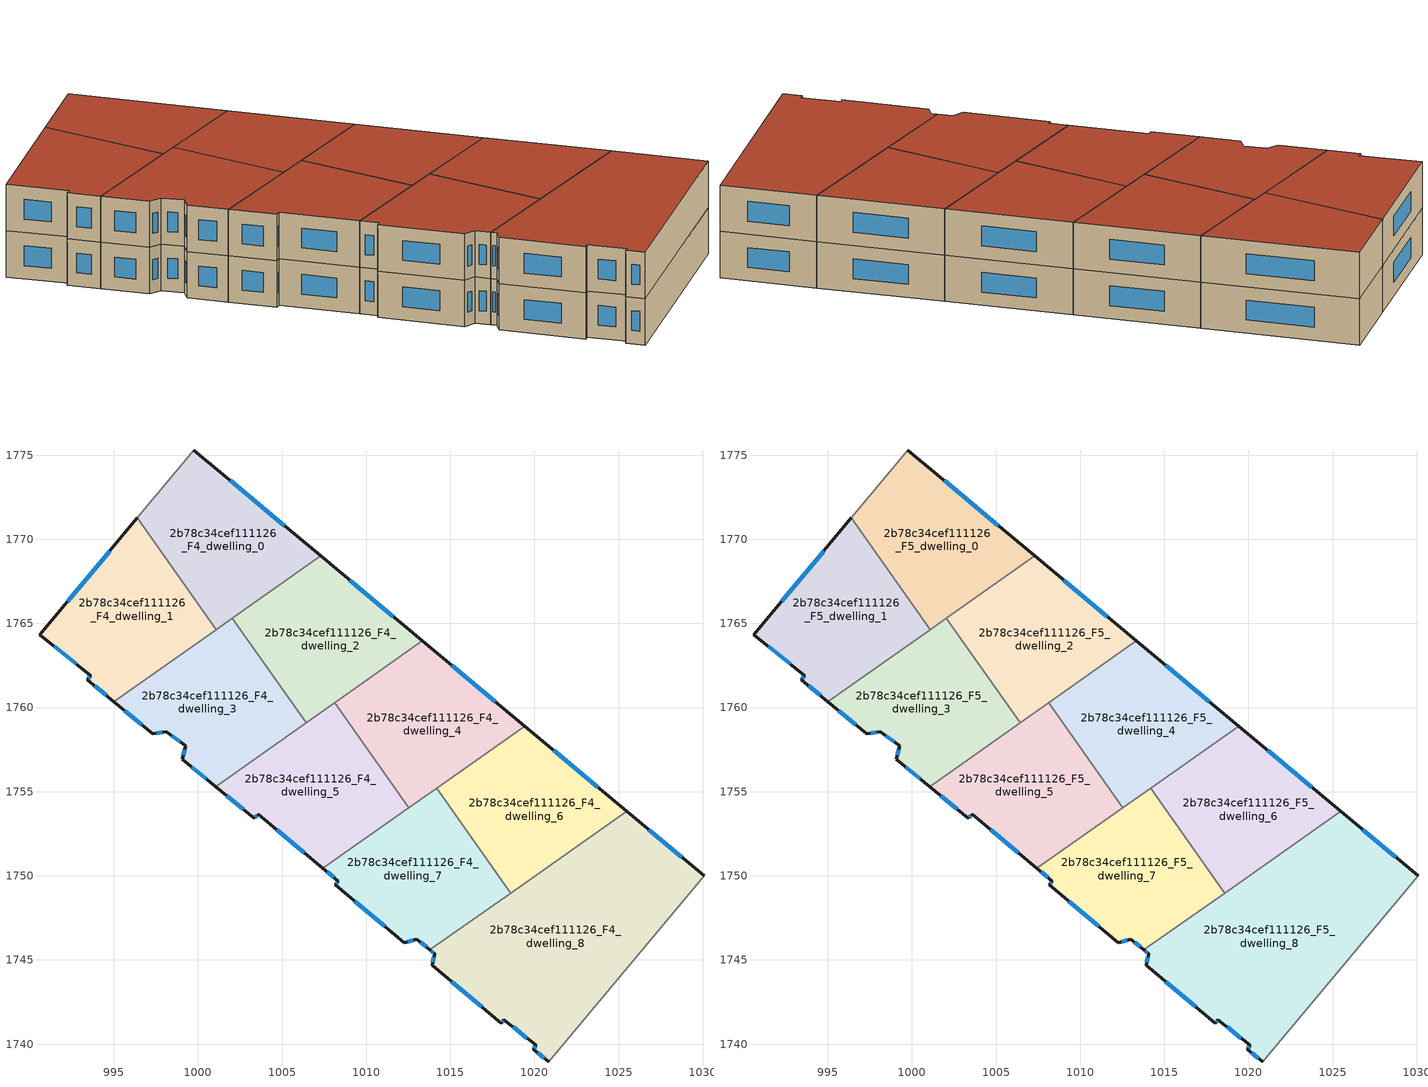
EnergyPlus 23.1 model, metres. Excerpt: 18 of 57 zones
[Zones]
2b78c34cef111126_F4_dwelling_0
 floor to 2b78c34cef111126_F3_dwelling_0 (EU_floor_Construction): 1007.3,1769.02 1001.08,1764.64 996.41,1771.28 999.76,1775.31 z12
 wall outside (EU_wall_Construction): 1007.3,1769.02 999.76,1775.31 z12:15
 wall to 2b78c34cef111126_F4_dwelling_1 (EU_wall_Construction): 996.41,1771.28 1001.08,1764.64 z12:15
 wall adiabatic (EU_wall_Construction): 999.76,1775.31 996.41,1771.28 z12:15
 wall to 2b78c34cef111126_F4_dwelling_2 (EU_wall_Construction): 1002.05,1765.32 1007.3,1769.02 z12:15
 wall to 2b78c34cef111126_F4_dwelling_3 (EU_wall_Construction): 1001.08,1764.64 1002.05,1765.32 z12:15
 window (EU_Window_Construction): 1005.15,1770.81 1001.92,1773.51 z12.86:14.14
2b78c34cef111126_F4_dwelling_1
 floor to 2b78c34cef111126_F3_dwelling_1 (EU_floor_Construction): 996.41,1771.28 1001.08,1764.64 995,1760.36 993.42,1761.67 993.63,1761.9 990.62,1764.34 z12
 wall outside (EU_wall_Construction): 996.41,1771.28 990.62,1764.34 993.63,1761.9 993.42,1761.67 995,1760.36 z12:15
 wall to 2b78c34cef111126_F4_dwelling_3 (EU_wall_Construction): 995,1760.36 1001.08,1764.64 z12:15
 window (EU_Window_Construction): 993.87,1761.29 994.55,1760.73 / 993.57,1761.83 993.48,1761.73 / 991.48,1763.64 992.77,1762.6 / 994.75,1769.3 992.27,1766.32 z12.86:14.14
2b78c34cef111126_F4_dwelling_2
 floor to 2b78c34cef111126_F3_dwelling_2 (EU_floor_Construction): 1013.35,1763.97 1006.43,1759.1 1002.05,1765.32 1007.3,1769.02 z12
 wall outside (EU_wall_Construction): 1013.35,1763.97 1007.3,1769.02 z12:15
 wall to 2b78c34cef111126_F4_dwelling_3 (EU_wall_Construction): 1002.05,1765.32 1006.43,1759.1 z12:15
 wall to 2b78c34cef111126_F4_dwelling_4 (EU_wall_Construction): 1008.13,1760.29 1013.35,1763.97 z12:15
 wall to 2b78c34cef111126_F4_dwelling_5 (EU_wall_Construction): 1006.43,1759.1 1008.13,1760.29 z12:15
 window (EU_Window_Construction): 1011.62,1765.41 1009.03,1767.57 z12.86:14.14
2b78c34cef111126_F4_dwelling_3
 floor to 2b78c34cef111126_F3_dwelling_3 (EU_floor_Construction): 1002.05,1765.32 1006.43,1759.1 1001.05,1755.31 999.08,1756.93 999.27,1757.73 998.12,1758.57 997.32,1758.44 995,1760.36 z12
 wall outside (EU_wall_Construction): 995,1760.36 997.32,1758.44 998.12,1758.57 999.27,1757.73 999.08,1756.93 1001.05,1755.31 z12:15
 wall to 2b78c34cef111126_F4_dwelling_5 (EU_wall_Construction): 1001.05,1755.31 1006.43,1759.1 z12:15
 window (EU_Window_Construction): 995.66,1759.81 996.66,1758.99 / 999.64,1756.46 1000.48,1755.77 / 999.21,1757.5 999.13,1757.16 / 998.45,1758.33 998.94,1757.97 / 997.55,1758.48 997.89,1758.53 z12.86:14.14
2b78c34cef111126_F4_dwelling_4
 floor to 2b78c34cef111126_F3_dwelling_4 (EU_floor_Construction): 1019.42,1758.9 1012.53,1754.04 1008.13,1760.29 1013.35,1763.97 z12
 wall outside (EU_wall_Construction): 1019.42,1758.9 1013.35,1763.97 z12:15
 wall to 2b78c34cef111126_F4_dwelling_5 (EU_wall_Construction): 1008.13,1760.29 1012.53,1754.04 z12:15
 wall to 2b78c34cef111126_F4_dwelling_6 (EU_wall_Construction): 1014.19,1755.22 1019.42,1758.9 z12:15
 wall to 2b78c34cef111126_F4_dwelling_7 (EU_wall_Construction): 1012.53,1754.04 1014.19,1755.22 z12:15
 window (EU_Window_Construction): 1017.69,1760.35 1015.08,1762.52 z12.86:14.14
2b78c34cef111126_F4_dwelling_5
 floor to 2b78c34cef111126_F3_dwelling_5 (EU_floor_Construction): 1008.13,1760.29 1012.53,1754.04 1007.42,1750.45 1003.57,1753.65 1003.36,1753.41 1001.05,1755.31 z12
 wall outside (EU_wall_Construction): 1001.05,1755.31 1003.36,1753.41 1003.57,1753.65 1007.42,1750.45 z12:15
 wall to 2b78c34cef111126_F4_dwelling_7 (EU_wall_Construction): 1007.42,1750.45 1012.53,1754.04 z12:15
 window (EU_Window_Construction): 1004.67,1752.73 1006.32,1751.36 / 1003.42,1753.48 1003.51,1753.58 / 1001.71,1754.77 1002.7,1753.95 z12.86:14.14
2b78c34cef111126_F4_dwelling_6
 floor to 2b78c34cef111126_F3_dwelling_6 (EU_floor_Construction): 1025.49,1753.83 1018.59,1748.97 1014.2,1755.22 1019.42,1758.9 z12
 wall outside (EU_wall_Construction): 1025.49,1753.83 1019.42,1758.9 z12:15
 wall to 2b78c34cef111126_F4_dwelling_7 (EU_wall_Construction): 1014.2,1755.22 1018.59,1748.97 z12:15
 wall to 2b78c34cef111126_F4_dwelling_8 (EU_wall_Construction): 1018.59,1748.97 1025.49,1753.83 z12:15
 window (EU_Window_Construction): 1023.76,1755.28 1021.16,1757.45 z12.86:14.14
2b78c34cef111126_F4_dwelling_7
 floor to 2b78c34cef111126_F3_dwelling_7 (EU_floor_Construction): 1014.2,1755.22 1018.59,1748.97 1013.79,1745.59 1013.01,1746.22 1012.27,1746.03 1008.16,1749.46 1008.34,1749.68 1007.42,1750.45 z12
 wall outside (EU_wall_Construction): 1007.42,1750.45 1008.34,1749.68 1008.16,1749.46 1012.27,1746.03 1013.01,1746.22 1013.79,1745.59 z12:15
 wall to 2b78c34cef111126_F4_dwelling_8 (EU_wall_Construction): 1013.79,1745.59 1018.59,1748.97 z12:15
 window (EU_Window_Construction): 1007.68,1750.23 1008.08,1749.9 / 1013.23,1746.04 1013.57,1745.77 / 1012.48,1746.08 1012.8,1746.17 / 1009.33,1748.48 1011.09,1747.01 / 1008.29,1749.62 1008.21,1749.52 z12.86:14.14
2b78c34cef111126_F4_dwelling_8
 floor to 2b78c34cef111126_F3_dwelling_8 (EU_floor_Construction): 1030.08,1750 1020.85,1738.94 1019.93,1739.7 1020.11,1739.92 1018.19,1741.46 1018.04,1741.23 1013.91,1744.68 1014.08,1745.36 1013.79,1745.59 1025.49,1753.83 z12
 wall outside (EU_wall_Construction): 1013.79,1745.59 1014.08,1745.36 1013.91,1744.68 1018.04,1741.23 1018.19,1741.46 1020.11,1739.92 1019.93,1739.7 1020.85,1738.94 / 1030.08,1750 1025.49,1753.83 z12:15
 wall adiabatic (EU_wall_Construction): 1020.85,1738.94 1030.08,1750 z12:15
 window (EU_Window_Construction): 1015.09,1743.7 1016.86,1742.22 / 1014.03,1745.17 1013.96,1744.87 / 1013.87,1745.53 1013.99,1745.43 / 1028.77,1751.1 1026.8,1752.74 / 1020.2,1739.48 1020.59,1739.16 / 1020.06,1739.86 1019.98,1739.76 / 1018.73,1741.02 1019.56,1740.36 / 1018.08,1741.3 1018.14,1741.39 z12.86:14.14
2b78c34cef111126_F5_dwelling_0
 floor to 2b78c34cef111126_F4_dwelling_0 (EU_floor_Construction): 1007.3,1769.02 1001.08,1764.64 996.41,1771.28 999.76,1775.31 z15
 wall outside (EU_wall_Construction): 1007.3,1769.02 999.76,1775.31 z15:18
 wall to 2b78c34cef111126_F5_dwelling_1 (EU_wall_Construction): 996.41,1771.28 1001.08,1764.64 z15:18
 wall adiabatic (EU_wall_Construction): 999.76,1775.31 996.41,1771.28 z15:18
 wall to 2b78c34cef111126_F5_dwelling_2 (EU_wall_Construction): 1002.05,1765.32 1007.3,1769.02 z15:18
 wall to 2b78c34cef111126_F5_dwelling_3 (EU_wall_Construction): 1001.08,1764.64 1002.05,1765.32 z15:18
 window (EU_Window_Construction): 1005.15,1770.81 1001.92,1773.51 z15.86:17.14
 roof outside (EU_roof_Construction): 1007.3,1769.02 999.76,1775.31 996.41,1771.28 1001.08,1764.64 z18
2b78c34cef111126_F5_dwelling_1
 floor to 2b78c34cef111126_F4_dwelling_1 (EU_floor_Construction): 996.41,1771.28 1001.08,1764.64 995,1760.36 993.42,1761.67 993.63,1761.9 990.62,1764.34 z15
 wall outside (EU_wall_Construction): 996.41,1771.28 990.62,1764.34 993.63,1761.9 993.42,1761.67 995,1760.36 z15:18
 wall to 2b78c34cef111126_F5_dwelling_3 (EU_wall_Construction): 995,1760.36 1001.08,1764.64 z15:18
 window (EU_Window_Construction): 993.87,1761.29 994.55,1760.73 / 993.57,1761.83 993.48,1761.73 / 991.48,1763.64 992.77,1762.6 / 994.75,1769.3 992.27,1766.32 z15.86:17.14
 roof outside (EU_roof_Construction): 1001.08,1764.64 996.41,1771.28 990.62,1764.34 993.63,1761.9 993.42,1761.67 995,1760.36 z18
2b78c34cef111126_F5_dwelling_2
 floor to 2b78c34cef111126_F4_dwelling_2 (EU_floor_Construction): 1013.35,1763.97 1006.43,1759.1 1002.05,1765.32 1007.3,1769.02 z15
 wall outside (EU_wall_Construction): 1013.35,1763.97 1007.3,1769.02 z15:18
 wall to 2b78c34cef111126_F5_dwelling_3 (EU_wall_Construction): 1002.05,1765.32 1006.43,1759.1 z15:18
 wall to 2b78c34cef111126_F5_dwelling_4 (EU_wall_Construction): 1008.13,1760.29 1013.35,1763.97 z15:18
 wall to 2b78c34cef111126_F5_dwelling_5 (EU_wall_Construction): 1006.43,1759.1 1008.13,1760.29 z15:18
 window (EU_Window_Construction): 1011.62,1765.41 1009.03,1767.57 z15.86:17.14
 roof outside (EU_roof_Construction): 1013.35,1763.97 1007.3,1769.02 1002.05,1765.32 1006.43,1759.1 z18
2b78c34cef111126_F5_dwelling_3
 floor to 2b78c34cef111126_F4_dwelling_3 (EU_floor_Construction): 1002.05,1765.32 1006.43,1759.1 1001.05,1755.31 999.08,1756.93 999.27,1757.73 998.12,1758.57 997.32,1758.44 995,1760.36 z15
 wall outside (EU_wall_Construction): 995,1760.36 997.32,1758.44 998.12,1758.57 999.27,1757.73 999.08,1756.93 1001.05,1755.31 z15:18
 wall to 2b78c34cef111126_F5_dwelling_5 (EU_wall_Construction): 1001.05,1755.31 1006.43,1759.1 z15:18
 window (EU_Window_Construction): 995.66,1759.81 996.66,1758.99 / 999.64,1756.46 1000.48,1755.77 / 999.21,1757.5 999.13,1757.16 / 998.45,1758.33 998.94,1757.97 / 997.55,1758.48 997.89,1758.53 z15.86:17.14
 roof outside (EU_roof_Construction): 1006.43,1759.1 1002.05,1765.32 995,1760.36 997.32,1758.44 998.12,1758.57 999.27,1757.73 999.08,1756.93 1001.05,1755.31 z18
2b78c34cef111126_F5_dwelling_4
 floor to 2b78c34cef111126_F4_dwelling_4 (EU_floor_Construction): 1019.42,1758.9 1012.53,1754.04 1008.13,1760.29 1013.35,1763.97 z15
 wall outside (EU_wall_Construction): 1019.42,1758.9 1013.35,1763.97 z15:18
 wall to 2b78c34cef111126_F5_dwelling_5 (EU_wall_Construction): 1008.13,1760.29 1012.53,1754.04 z15:18
 wall to 2b78c34cef111126_F5_dwelling_6 (EU_wall_Construction): 1014.19,1755.22 1019.42,1758.9 z15:18
 wall to 2b78c34cef111126_F5_dwelling_7 (EU_wall_Construction): 1012.53,1754.04 1014.19,1755.22 z15:18
 window (EU_Window_Construction): 1017.69,1760.35 1015.08,1762.52 z15.86:17.14
 roof outside (EU_roof_Construction): 1019.42,1758.9 1013.35,1763.97 1008.13,1760.29 1012.53,1754.04 z18
2b78c34cef111126_F5_dwelling_5
 floor to 2b78c34cef111126_F4_dwelling_5 (EU_floor_Construction): 1008.13,1760.29 1012.53,1754.04 1007.42,1750.45 1003.57,1753.65 1003.36,1753.41 1001.05,1755.31 z15
 wall outside (EU_wall_Construction): 1001.05,1755.31 1003.36,1753.41 1003.57,1753.65 1007.42,1750.45 z15:18
 wall to 2b78c34cef111126_F5_dwelling_7 (EU_wall_Construction): 1007.42,1750.45 1012.53,1754.04 z15:18
 window (EU_Window_Construction): 1004.67,1752.73 1006.32,1751.36 / 1003.42,1753.48 1003.51,1753.58 / 1001.71,1754.77 1002.7,1753.95 z15.86:17.14
 roof outside (EU_roof_Construction): 1012.53,1754.04 1008.13,1760.29 1001.05,1755.31 1003.36,1753.41 1003.57,1753.65 1007.42,1750.45 z18
2b78c34cef111126_F5_dwelling_6
 floor to 2b78c34cef111126_F4_dwelling_6 (EU_floor_Construction): 1025.49,1753.83 1018.59,1748.97 1014.2,1755.22 1019.42,1758.9 z15
 wall outside (EU_wall_Construction): 1025.49,1753.83 1019.42,1758.9 z15:18
 wall to 2b78c34cef111126_F5_dwelling_7 (EU_wall_Construction): 1014.2,1755.22 1018.59,1748.97 z15:18
 wall to 2b78c34cef111126_F5_dwelling_8 (EU_wall_Construction): 1018.59,1748.97 1025.49,1753.83 z15:18
 window (EU_Window_Construction): 1023.76,1755.28 1021.16,1757.45 z15.86:17.14
 roof outside (EU_roof_Construction): 1025.49,1753.83 1019.42,1758.9 1014.2,1755.22 1018.59,1748.97 z18
2b78c34cef111126_F5_dwelling_7
 floor to 2b78c34cef111126_F4_dwelling_7 (EU_floor_Construction): 1014.2,1755.22 1018.59,1748.97 1013.79,1745.59 1013.01,1746.22 1012.27,1746.03 1008.16,1749.46 1008.34,1749.68 1007.42,1750.45 z15
 wall outside (EU_wall_Construction): 1007.42,1750.45 1008.34,1749.68 1008.16,1749.46 1012.27,1746.03 1013.01,1746.22 1013.79,1745.59 z15:18
 wall to 2b78c34cef111126_F5_dwelling_8 (EU_wall_Construction): 1013.79,1745.59 1018.59,1748.97 z15:18
 window (EU_Window_Construction): 1007.68,1750.23 1008.08,1749.9 / 1013.23,1746.04 1013.57,1745.77 / 1012.48,1746.08 1012.8,1746.17 / 1009.33,1748.48 1011.09,1747.01 / 1008.29,1749.62 1008.21,1749.52 z15.86:17.14
 roof outside (EU_roof_Construction): 1018.59,1748.97 1014.2,1755.22 1007.42,1750.45 1008.34,1749.68 1008.16,1749.46 1012.27,1746.03 1013.01,1746.22 1013.79,1745.59 z18
2b78c34cef111126_F5_dwelling_8
 floor to 2b78c34cef111126_F4_dwelling_8 (EU_floor_Construction): 1030.08,1750 1020.85,1738.94 1019.93,1739.7 1020.11,1739.92 1018.19,1741.46 1018.04,1741.23 1013.91,1744.68 1014.08,1745.36 1013.79,1745.59 1025.49,1753.83 z15
 wall outside (EU_wall_Construction): 1013.79,1745.59 1014.08,1745.36 1013.91,1744.68 1018.04,1741.23 1018.19,1741.46 1020.11,1739.92 1019.93,1739.7 1020.85,1738.94 / 1030.08,1750 1025.49,1753.83 z15:18
 wall adiabatic (EU_wall_Construction): 1020.85,1738.94 1030.08,1750 z15:18
 window (EU_Window_Construction): 1015.09,1743.7 1016.86,1742.22 / 1014.03,1745.17 1013.96,1744.87 / 1013.87,1745.53 1013.99,1745.43 / 1028.77,1751.1 1026.8,1752.74 / 1020.2,1739.48 1020.59,1739.16 / 1020.06,1739.86 1019.98,1739.76 / 1018.73,1741.02 1019.56,1740.36 / 1018.08,1741.3 1018.14,1741.39 z15.86:17.14
 roof outside (EU_roof_Construction): 1020.85,1738.94 1030.08,1750 1025.49,1753.83 1013.79,1745.59 1014.08,1745.36 1013.91,1744.68 1018.04,1741.23 1018.19,1741.46 1020.11,1739.92 1019.93,1739.7 z18
[Building]
EU S2 Campaign: North Axis=0; Terrain=City; Solar Distribution=FullExterior
[Site:Location]
Helsinki-Vantaa.AP: Latitude=60.317; Longitude=24.963; Time Zone=2; Elevation=54.6
[SizingPeriod:WeatherFileDays]
AnnualSizingPeriod: Begin Month=1; Begin Day of Month=1; End Month=12; End Day of Month=31; Day of Week for Start Day=Monday; Use Weather File Daylight Saving Period=No; Use Weather File Rain and Snow Indicators=No
[MATERIAL]
EU_InternalMass_Material: Roughness=MediumRough; Thickness=0.1; Conductivity=1; Density=1800; Specific Heat=900; Thermal Absorptance=0.9; Solar Absorptance=0.7; Visible Absorptance=0.7
[MATERIAL:NOMASS] Roughness=MediumRough; Thermal Absorptance=0.9; Solar Absorptance=0.7; Visible Absorptance=0.7
Name | Thermal Resistance
EU_wall_NoMass | 1.10183
EU_roof_NoMass; EU_floor_NoMass | 1.70606
[WINDOWMATERIAL:SIMPLEGLAZINGSYSTEM]
EU_Window_SimpleGlazing: UFactor=3.11035; Solar Heat Gain Coefficient=0.8; Visible Transmittance=0.8
[CONSTRUCTION]
EU_wall_Construction: EU_wall_NoMass
EU_roof_Construction: EU_roof_NoMass
EU_floor_Construction: EU_floor_NoMass
EU_Window_Construction: EU_Window_SimpleGlazing
EU_InternalMass_Construction: EU_InternalMass_Material
[ZONE] Type=1; Multiplier=1; Ceiling Height=autocalculate; Floor Area=autocalculate; Part of Total Floor Area=Yes
Name | Volume
2b78c34cef111126_F4_dwelling_0; 2b78c34cef111126_F5_dwelling_0; 2b78c34cef111126_F4_dwelling_3; 2b78c34cef111126_F5_dwelling_3 | 169.85
2b78c34cef111126_F4_dwelling_1; 2b78c34cef111126_F5_dwelling_1 | 169.848
2b78c34cef111126_F4_dwelling_2; 2b78c34cef111126_F5_dwelling_2; 2b78c34cef111126_F4_dwelling_5; 2b78c34cef111126_F5_dwelling_5 | 169.842
2b78c34cef111126_F4_dwelling_4; 2b78c34cef111126_F5_dwelling_4 | 169.838
2b78c34cef111126_F4_dwelling_6; 2b78c34cef111126_F5_dwelling_6 | 169.819
2b78c34cef111126_F4_dwelling_7; 2b78c34cef111126_F5_dwelling_7 | 169.847
2b78c34cef111126_F4_dwelling_8; 2b78c34cef111126_F5_dwelling_8 | 339.71
[INTERNALMASS] Construction=EU_InternalMass_Construction
Name | Zone or ZoneList | Surface Area
2b78c34cef111126_F4_dwelling_0_EU_InternalMass | 2b78c34cef111126_F4_dwelling_0 | 56.6166
2b78c34cef111126_F4_dwelling_1_EU_InternalMass | 2b78c34cef111126_F4_dwelling_1 | 56.6164
2b78c34cef111126_F4_dwelling_2_EU_InternalMass | 2b78c34cef111126_F4_dwelling_2 | 56.6144
2b78c34cef111126_F4_dwelling_3_EU_InternalMass | 2b78c34cef111126_F4_dwelling_3 | 56.6158
2b78c34cef111126_F4_dwelling_4_EU_InternalMass | 2b78c34cef111126_F4_dwelling_4 | 56.6126
2b78c34cef111126_F4_dwelling_5_EU_InternalMass | 2b78c34cef111126_F4_dwelling_5 | 56.6139
2b78c34cef111126_F4_dwelling_6_EU_InternalMass | 2b78c34cef111126_F4_dwelling_6 | 56.6062
2b78c34cef111126_F4_dwelling_7_EU_InternalMass | 2b78c34cef111126_F4_dwelling_7 | 56.616
2b78c34cef111126_F4_dwelling_8_EU_InternalMass | 2b78c34cef111126_F4_dwelling_8 | 113.237
2b78c34cef111126_F5_dwelling_0_EU_InternalMass | 2b78c34cef111126_F5_dwelling_0 | 56.6166
2b78c34cef111126_F5_dwelling_1_EU_InternalMass | 2b78c34cef111126_F5_dwelling_1 | 56.6164
2b78c34cef111126_F5_dwelling_2_EU_InternalMass | 2b78c34cef111126_F5_dwelling_2 | 56.6144
2b78c34cef111126_F5_dwelling_3_EU_InternalMass | 2b78c34cef111126_F5_dwelling_3 | 56.6158
2b78c34cef111126_F5_dwelling_4_EU_InternalMass | 2b78c34cef111126_F5_dwelling_4 | 56.6126
2b78c34cef111126_F5_dwelling_5_EU_InternalMass | 2b78c34cef111126_F5_dwelling_5 | 56.6139
2b78c34cef111126_F5_dwelling_6_EU_InternalMass | 2b78c34cef111126_F5_dwelling_6 | 56.6062
2b78c34cef111126_F5_dwelling_7_EU_InternalMass | 2b78c34cef111126_F5_dwelling_7 | 56.616
2b78c34cef111126_F5_dwelling_8_EU_InternalMass | 2b78c34cef111126_F5_dwelling_8 | 113.237
[OTHEREQUIPMENT] Fuel Type=Electricity; Design Level Calculation Method=Watts/Area; Power per Zone Floor Area=1; Fraction Latent=0; Fraction Radiant=0; Fraction Lost=0; Carbon Dioxide Generation Rate=0; EndUse Subcategory=EU_Step8_InternalGains
Name | Zone or ZoneList or Space or SpaceList | Schedule
EU_Step8_InternalGain_2b78c34cef111126_F4_dwelling_0_f000 | 2b78c34cef111126_F4_dwelling_0 | EU_Step8_GainSchedule_2b78c34cef111126_F4_dwelling_0_f000
EU_Step8_InternalGain_2b78c34cef111126_F4_dwelling_1_f000 | 2b78c34cef111126_F4_dwelling_1 | EU_Step8_GainSchedule_2b78c34cef111126_F4_dwelling_1_f000
EU_Step8_InternalGain_2b78c34cef111126_F4_dwelling_2_f000 | 2b78c34cef111126_F4_dwelling_2 | EU_Step8_GainSchedule_2b78c34cef111126_F4_dwelling_2_f000
EU_Step8_InternalGain_2b78c34cef111126_F4_dwelling_3_f000 | 2b78c34cef111126_F4_dwelling_3 | EU_Step8_GainSchedule_2b78c34cef111126_F4_dwelling_3_f000
EU_Step8_InternalGain_2b78c34cef111126_F4_dwelling_4_f000 | 2b78c34cef111126_F4_dwelling_4 | EU_Step8_GainSchedule_2b78c34cef111126_F4_dwelling_4_f000
EU_Step8_InternalGain_2b78c34cef111126_F4_dwelling_5_f000 | 2b78c34cef111126_F4_dwelling_5 | EU_Step8_GainSchedule_2b78c34cef111126_F4_dwelling_5_f000
EU_Step8_InternalGain_2b78c34cef111126_F4_dwelling_6_f000 | 2b78c34cef111126_F4_dwelling_6 | EU_Step8_GainSchedule_2b78c34cef111126_F4_dwelling_6_f000
EU_Step8_InternalGain_2b78c34cef111126_F4_dwelling_7_f000 | 2b78c34cef111126_F4_dwelling_7 | EU_Step8_GainSchedule_2b78c34cef111126_F4_dwelling_7_f000
EU_Step8_InternalGain_2b78c34cef111126_F4_dwelling_8_f000 | 2b78c34cef111126_F4_dwelling_8 | EU_Step8_GainSchedule_2b78c34cef111126_F4_dwelling_8_f000
EU_Step8_InternalGain_2b78c34cef111126_F5_dwelling_0_f000 | 2b78c34cef111126_F5_dwelling_0 | EU_Step8_GainSchedule_2b78c34cef111126_F5_dwelling_0_f000
EU_Step8_InternalGain_2b78c34cef111126_F5_dwelling_1_f000 | 2b78c34cef111126_F5_dwelling_1 | EU_Step8_GainSchedule_2b78c34cef111126_F5_dwelling_1_f000
EU_Step8_InternalGain_2b78c34cef111126_F5_dwelling_2_f000 | 2b78c34cef111126_F5_dwelling_2 | EU_Step8_GainSchedule_2b78c34cef111126_F5_dwelling_2_f000
EU_Step8_InternalGain_2b78c34cef111126_F5_dwelling_3_f000 | 2b78c34cef111126_F5_dwelling_3 | EU_Step8_GainSchedule_2b78c34cef111126_F5_dwelling_3_f000
EU_Step8_InternalGain_2b78c34cef111126_F5_dwelling_4_f000 | 2b78c34cef111126_F5_dwelling_4 | EU_Step8_GainSchedule_2b78c34cef111126_F5_dwelling_4_f000
EU_Step8_InternalGain_2b78c34cef111126_F5_dwelling_5_f000 | 2b78c34cef111126_F5_dwelling_5 | EU_Step8_GainSchedule_2b78c34cef111126_F5_dwelling_5_f000
EU_Step8_InternalGain_2b78c34cef111126_F5_dwelling_6_f000 | 2b78c34cef111126_F5_dwelling_6 | EU_Step8_GainSchedule_2b78c34cef111126_F5_dwelling_6_f000
EU_Step8_InternalGain_2b78c34cef111126_F5_dwelling_7_f000 | 2b78c34cef111126_F5_dwelling_7 | EU_Step8_GainSchedule_2b78c34cef111126_F5_dwelling_7_f000
EU_Step8_InternalGain_2b78c34cef111126_F5_dwelling_8_f000 | 2b78c34cef111126_F5_dwelling_8 | EU_Step8_GainSchedule_2b78c34cef111126_F5_dwelling_8_f000
[ZONEVENTILATION:DESIGNFLOWRATE] Schedule=EU_AlwaysOn; Design Flow Rate Calculation Method=AirChanges/Hour; Air Changes per Hour=0.756316; Ventilation Type=Natural; Fan Pressure Rise=0; Fan Total Efficiency=1; Constant Term Coefficient=1; Temperature Term Coefficient=0; Velocity Term Coefficient=0; Velocity Squared Term Coefficient=0; Minimum Indoor Temperature=-100; Maximum Indoor Temperature=100; Delta Temperature=-100; Minimum Outdoor Temperature=-100; Maximum Outdoor Temperature=100; Maximum Wind Speed=40
Name | Zone or ZoneList or Space or SpaceList
EU_ConstantAir_2b78c34cef111126_F4_dwelling_0 | 2b78c34cef111126_F4_dwelling_0
EU_ConstantAir_2b78c34cef111126_F4_dwelling_1 | 2b78c34cef111126_F4_dwelling_1
EU_ConstantAir_2b78c34cef111126_F4_dwelling_2 | 2b78c34cef111126_F4_dwelling_2
EU_ConstantAir_2b78c34cef111126_F4_dwelling_3 | 2b78c34cef111126_F4_dwelling_3
EU_ConstantAir_2b78c34cef111126_F4_dwelling_4 | 2b78c34cef111126_F4_dwelling_4
EU_ConstantAir_2b78c34cef111126_F4_dwelling_5 | 2b78c34cef111126_F4_dwelling_5
EU_ConstantAir_2b78c34cef111126_F4_dwelling_6 | 2b78c34cef111126_F4_dwelling_6
EU_ConstantAir_2b78c34cef111126_F4_dwelling_7 | 2b78c34cef111126_F4_dwelling_7
EU_ConstantAir_2b78c34cef111126_F4_dwelling_8 | 2b78c34cef111126_F4_dwelling_8
EU_ConstantAir_2b78c34cef111126_F5_dwelling_0 | 2b78c34cef111126_F5_dwelling_0
EU_ConstantAir_2b78c34cef111126_F5_dwelling_1 | 2b78c34cef111126_F5_dwelling_1
EU_ConstantAir_2b78c34cef111126_F5_dwelling_2 | 2b78c34cef111126_F5_dwelling_2
EU_ConstantAir_2b78c34cef111126_F5_dwelling_3 | 2b78c34cef111126_F5_dwelling_3
EU_ConstantAir_2b78c34cef111126_F5_dwelling_4 | 2b78c34cef111126_F5_dwelling_4
EU_ConstantAir_2b78c34cef111126_F5_dwelling_5 | 2b78c34cef111126_F5_dwelling_5
EU_ConstantAir_2b78c34cef111126_F5_dwelling_6 | 2b78c34cef111126_F5_dwelling_6
EU_ConstantAir_2b78c34cef111126_F5_dwelling_7 | 2b78c34cef111126_F5_dwelling_7
EU_ConstantAir_2b78c34cef111126_F5_dwelling_8 | 2b78c34cef111126_F5_dwelling_8
[HVACTEMPLATE:ZONE:IDEALLOADSAIRSYSTEM] System Availability Schedule=EU_AlwaysOn; Maximum Heating Supply Air Temperature=50; Minimum Cooling Supply Air Temperature=13; Maximum Heating Supply Air Humidity Ratio=0.0156; Minimum Cooling Supply Air Humidity Ratio=0.0077; Heating Limit=NoLimit; Cooling Limit=NoLimit; Heating Availability Schedule=EU_AlwaysOn; Cooling Availability Schedule=EU_CoolingOff; Dehumidification Control Type=ConstantSensibleHeatRatio; Cooling Sensible Heat Ratio=0.7; Dehumidification Setpoint=60; Humidification Control Type=None; Humidification Setpoint=30; Outdoor Air Method=None; Outdoor Air Flow Rate per Person=0.00944; Outdoor Air Flow Rate per Zone Floor Area=0; Outdoor Air Flow Rate per Zone=0; Demand Controlled Ventilation Type=None; Outdoor Air Economizer Type=NoEconomizer; Heat Recovery Type=None; Sensible Heat Recovery Effectiveness=0.7; Latent Heat Recovery Effectiveness=0.65
Name | Template Thermostat
2b78c34cef111126_F4_dwelling_0 | EU_HeatOnly_2b78c34cef111126_F4_dwelling_0
2b78c34cef111126_F4_dwelling_1 | EU_HeatOnly_2b78c34cef111126_F4_dwelling_1
2b78c34cef111126_F4_dwelling_2 | EU_HeatOnly_2b78c34cef111126_F4_dwelling_2
2b78c34cef111126_F4_dwelling_3 | EU_HeatOnly_2b78c34cef111126_F4_dwelling_3
2b78c34cef111126_F4_dwelling_4 | EU_HeatOnly_2b78c34cef111126_F4_dwelling_4
2b78c34cef111126_F4_dwelling_5 | EU_HeatOnly_2b78c34cef111126_F4_dwelling_5
2b78c34cef111126_F4_dwelling_6 | EU_HeatOnly_2b78c34cef111126_F4_dwelling_6
2b78c34cef111126_F4_dwelling_7 | EU_HeatOnly_2b78c34cef111126_F4_dwelling_7
2b78c34cef111126_F4_dwelling_8 | EU_HeatOnly_2b78c34cef111126_F4_dwelling_8
2b78c34cef111126_F5_dwelling_0 | EU_HeatOnly_2b78c34cef111126_F5_dwelling_0
2b78c34cef111126_F5_dwelling_1 | EU_HeatOnly_2b78c34cef111126_F5_dwelling_1
2b78c34cef111126_F5_dwelling_2 | EU_HeatOnly_2b78c34cef111126_F5_dwelling_2
2b78c34cef111126_F5_dwelling_3 | EU_HeatOnly_2b78c34cef111126_F5_dwelling_3
2b78c34cef111126_F5_dwelling_4 | EU_HeatOnly_2b78c34cef111126_F5_dwelling_4
2b78c34cef111126_F5_dwelling_5 | EU_HeatOnly_2b78c34cef111126_F5_dwelling_5
2b78c34cef111126_F5_dwelling_6 | EU_HeatOnly_2b78c34cef111126_F5_dwelling_6
2b78c34cef111126_F5_dwelling_7 | EU_HeatOnly_2b78c34cef111126_F5_dwelling_7
2b78c34cef111126_F5_dwelling_8 | EU_HeatOnly_2b78c34cef111126_F5_dwelling_8
[SIZING:ZONE] Zone Cooling Design Supply Air Temperature Input Method=SupplyAirTemperature; Zone Cooling Design Supply Air Temperature=13; Zone Heating Design Supply Air Temperature Input Method=SupplyAirTemperature; Zone Heating Design Supply Air Temperature=50; Zone Cooling Design Supply Air Humidity Ratio=0.008; Zone Heating Design Supply Air Humidity Ratio=0.008; Cooling Design Air Flow Method=DesignDay; Cooling Design Air Flow Rate=0; Cooling Minimum Air Flow per Zone Floor Area=0.000762; Cooling Minimum Air Flow=0; Cooling Minimum Air Flow Fraction=0.2; Heating Design Air Flow Method=DesignDay; Heating Design Air Flow Rate=0; Heating Maximum Air Flow per Zone Floor Area=0.002032; Heating Maximum Air Flow=0.141576; Heating Maximum Air Flow Fraction=0.3; Account for Dedicated Outdoor Air System=No; Dedicated Outdoor Air System Control Strategy=NeutralSupplyAir; Dedicated Outdoor Air Low Setpoint Temperature for Design=autosize; Dedicated Outdoor Air High Setpoint Temperature for Design=autosize; Zone Load Sizing Method=Sensible Load Only No Latent Load; Zone Latent Cooling Design Supply Air Humidity Ratio Input Method=HumidityRatioDifference; Zone Cooling Design Supply Air Humidity Ratio Difference=0.005; Zone Latent Heating Design Supply Air Humidity Ratio Input Method=HumidityRatioDifference; Zone Humidification Design Supply Air Humidity Ratio Difference=0.005
2b78c34cef111126_F4_dwelling_0; 2b78c34cef111126_F4_dwelling_1; 2b78c34cef111126_F4_dwelling_2; 2b78c34cef111126_F4_dwelling_3; 2b78c34cef111126_F4_dwelling_4; 2b78c34cef111126_F4_dwelling_5; 2b78c34cef111126_F4_dwelling_6; 2b78c34cef111126_F4_dwelling_7; 2b78c34cef111126_F4_dwelling_8; 2b78c34cef111126_F5_dwelling_0; 2b78c34cef111126_F5_dwelling_1; 2b78c34cef111126_F5_dwelling_2; 2b78c34cef111126_F5_dwelling_3; 2b78c34cef111126_F5_dwelling_4; 2b78c34cef111126_F5_dwelling_5; 2b78c34cef111126_F5_dwelling_6; 2b78c34cef111126_F5_dwelling_7; 2b78c34cef111126_F5_dwelling_8
[SCHEDULE:CONSTANT]
Name | Hourly Value
EU_AlwaysOn | 1
EU_CoolingOff | 0
[SCHEDULE:FILE] Column Number=1; Rows to Skip at Top=0; Number of Hours of Data=8760; Column Separator=Comma; Interpolate to Timestep=No; Minutes per Item=60; Adjust Schedule for Daylight Savings=Yes
Name | File
EU_Step8_GainSchedule_2b78c34cef111126_F4_dwelling_0_f000 | ../../schedules/2b78c34cef111126/2b78c34cef111126_F4_dwelling_0_f000_gain.csv
EU_Step8_GainSchedule_2b78c34cef111126_F4_dwelling_1_f000 | ../../schedules/2b78c34cef111126/2b78c34cef111126_F4_dwelling_1_f000_gain.csv
EU_Step8_GainSchedule_2b78c34cef111126_F4_dwelling_2_f000 | ../../schedules/2b78c34cef111126/2b78c34cef111126_F4_dwelling_2_f000_gain.csv
EU_Step8_GainSchedule_2b78c34cef111126_F4_dwelling_3_f000 | ../../schedules/2b78c34cef111126/2b78c34cef111126_F4_dwelling_3_f000_gain.csv
EU_Step8_GainSchedule_2b78c34cef111126_F4_dwelling_4_f000 | ../../schedules/2b78c34cef111126/2b78c34cef111126_F4_dwelling_4_f000_gain.csv
EU_Step8_GainSchedule_2b78c34cef111126_F4_dwelling_5_f000 | ../../schedules/2b78c34cef111126/2b78c34cef111126_F4_dwelling_5_f000_gain.csv
EU_Step8_GainSchedule_2b78c34cef111126_F4_dwelling_6_f000 | ../../schedules/2b78c34cef111126/2b78c34cef111126_F4_dwelling_6_f000_gain.csv
EU_Step8_GainSchedule_2b78c34cef111126_F4_dwelling_7_f000 | ../../schedules/2b78c34cef111126/2b78c34cef111126_F4_dwelling_7_f000_gain.csv
EU_Step8_GainSchedule_2b78c34cef111126_F4_dwelling_8_f000 | ../../schedules/2b78c34cef111126/2b78c34cef111126_F4_dwelling_8_f000_gain.csv
EU_Step8_GainSchedule_2b78c34cef111126_F5_dwelling_0_f000 | ../../schedules/2b78c34cef111126/2b78c34cef111126_F5_dwelling_0_f000_gain.csv
EU_Step8_GainSchedule_2b78c34cef111126_F5_dwelling_1_f000 | ../../schedules/2b78c34cef111126/2b78c34cef111126_F5_dwelling_1_f000_gain.csv
EU_Step8_GainSchedule_2b78c34cef111126_F5_dwelling_2_f000 | ../../schedules/2b78c34cef111126/2b78c34cef111126_F5_dwelling_2_f000_gain.csv
EU_Step8_GainSchedule_2b78c34cef111126_F5_dwelling_3_f000 | ../../schedules/2b78c34cef111126/2b78c34cef111126_F5_dwelling_3_f000_gain.csv
EU_Step8_GainSchedule_2b78c34cef111126_F5_dwelling_4_f000 | ../../schedules/2b78c34cef111126/2b78c34cef111126_F5_dwelling_4_f000_gain.csv
EU_Step8_GainSchedule_2b78c34cef111126_F5_dwelling_5_f000 | ../../schedules/2b78c34cef111126/2b78c34cef111126_F5_dwelling_5_f000_gain.csv
EU_Step8_GainSchedule_2b78c34cef111126_F5_dwelling_6_f000 | ../../schedules/2b78c34cef111126/2b78c34cef111126_F5_dwelling_6_f000_gain.csv
EU_Step8_GainSchedule_2b78c34cef111126_F5_dwelling_7_f000 | ../../schedules/2b78c34cef111126/2b78c34cef111126_F5_dwelling_7_f000_gain.csv
EU_Step8_GainSchedule_2b78c34cef111126_F5_dwelling_8_f000 | ../../schedules/2b78c34cef111126/2b78c34cef111126_F5_dwelling_8_f000_gain.csv
